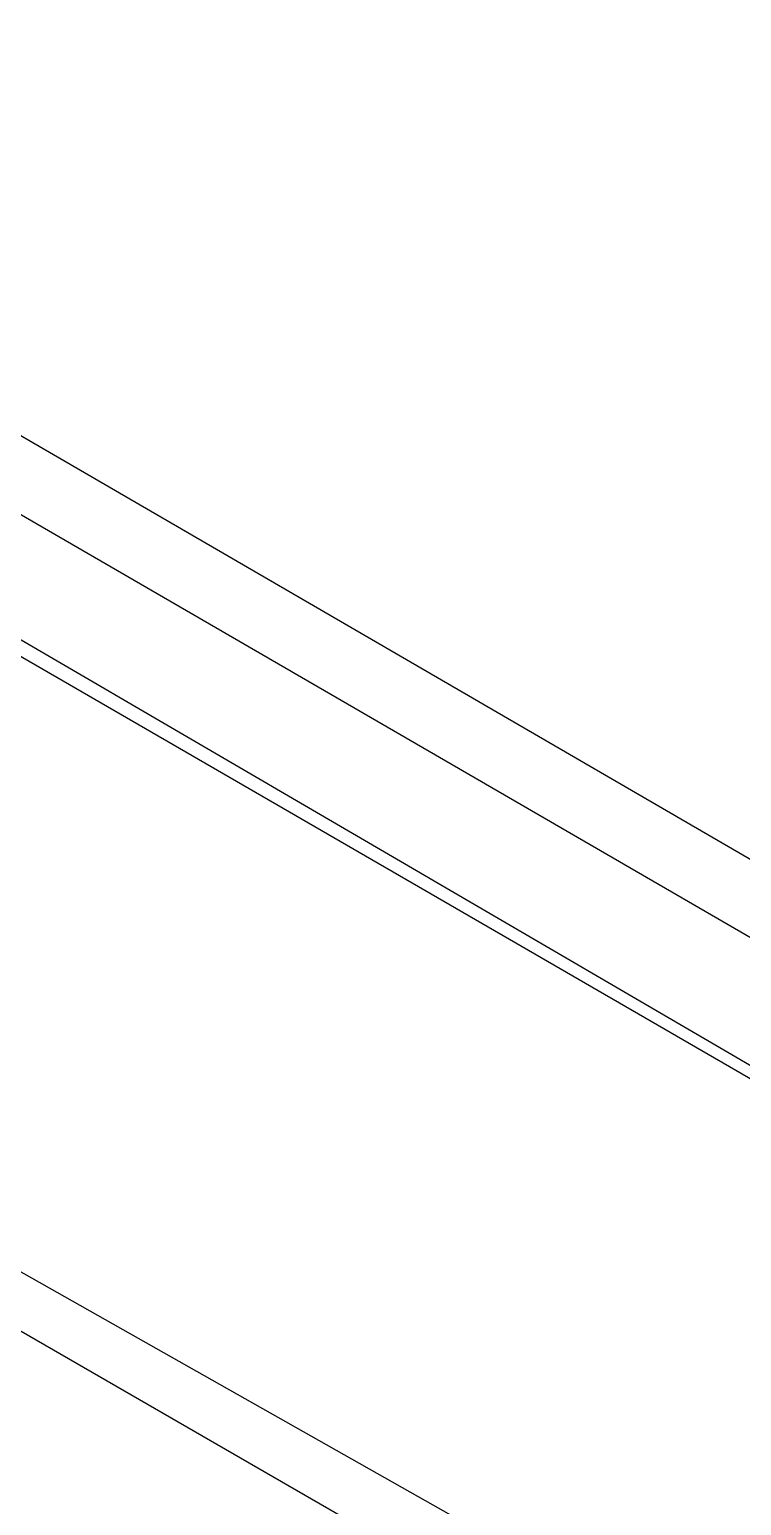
# Model space of a CAD drawing. Extents: x -1140 to 5605, y -816 to 2382.
# Drawn here: x 3282.4 to 3311.1, y 57.2 to 116.6 of the extents above; entities that cross this region are included whole.
import ezdxf

# ---------------------------------------------------------------- set-up
doc = ezdxf.new("R2010")
doc.units = 0
doc.header["$MEASUREMENT"] = 0
doc.linetypes.add('AI-Linetype-59', pattern=[27, 18, -9])
doc.layers.add('G-ANNO-TTLB', color=7, linetype='Continuous', lineweight=0)
doc.layers.add('TYVEK', color=7, linetype='Continuous', lineweight=0)

# ---------------------------------------------------------------- blocks, each defined once
blk = doc.blocks.new('Block_316')
at = {"layer": 'TYVEK', "color": 1, "lineweight": 25, "true_color": 0xff0000}
blk.add_lwpolyline([(3288.289, 88.428)], dxfattribs=at)
blk = doc.blocks.new('Block_319')
at = {"layer": 'TYVEK', "color": 1, "lineweight": 25, "true_color": 0xff0000}
blk.add_lwpolyline([(3288.289, 88.428)], dxfattribs=at)
blk = doc.blocks.new('Block_320')
at = {"layer": 'TYVEK', "color": 4, "lineweight": 25, "true_color": 0x00ffff}
for points in [[(3308.844, 101.661)], [(3370.891, 65.889)]]:
    blk.add_lwpolyline(points, dxfattribs=at)
blk = doc.blocks.new('Block_322')
at = {"layer": 'TYVEK', "color": 4, "lineweight": 25, "true_color": 0x00ffff}
for points in [[(3308.844, 101.661)], [(3288.528, 90.05)]]:
    blk.add_lwpolyline(points, dxfattribs=at)
blk = doc.blocks.new('Block_328')
at = {"layer": 'TYVEK', "color": 1, "lineweight": 25, "true_color": 0xff0000}
blk.add_lwpolyline([(3288.289, 88.428)], dxfattribs=at)
blk = doc.blocks.new('Block_336')
at = {"layer": 'TYVEK', "color": 1, "lineweight": 25, "true_color": 0xff0000}
blk.add_lwpolyline([(3288.289, 88.428)], dxfattribs=at)
blk = doc.blocks.new('Block_337')
at = {"layer": 'TYVEK', "color": 4, "lineweight": 25, "true_color": 0x00ffff}
blk.add_lwpolyline([(3339.379, 34.247), (3256.742, 80.951), (3256.742, 80.951)], dxfattribs=at)
blk = doc.blocks.new('Block_343')
at = {"layer": 'TYVEK', "color": 33, "lineweight": 25, "true_color": 0xcc9966}
for points in [[(3273.362, 116.071)], [(3339.129, 79.056)]]:
    blk.add_lwpolyline(points, dxfattribs=at)
blk = doc.blocks.new('Block_345')
at = {"layer": 'TYVEK', "color": 1, "lineweight": 25, "true_color": 0xff0000}
blk.add_lwpolyline([(3284.484, 86.068)], dxfattribs=at)
blk = doc.blocks.new('Block_346')
at = {"layer": 'TYVEK', "color": 2, "lineweight": 25, "true_color": 0xffff00}
for points in [[(3261.445, 109.254)], [(3338.314, 64.874)]]:
    blk.add_lwpolyline(points, dxfattribs=at)
blk = doc.blocks.new('Block_347')
at = {"layer": 'TYVEK', "color": 1, "lineweight": 25, "true_color": 0xff0000}
blk.add_lwpolyline([(3288.411, 88.085)], dxfattribs=at)
blk = doc.blocks.new('Block_351')
at = {"layer": 'TYVEK', "color": 3, "lineweight": 25, "true_color": 0x00ff00}
blk.add_line((3335.538, 69.259), (3263.816, 110.852), dxfattribs=at)

msp = doc.modelspace()

# ---------------------------------------------------------------- hatches: boundary and pattern name
at = {"layer": 'G-ANNO-TTLB', "true_color": 0xff00ff, "transparency": 33554687}
h = msp.add_hatch(color=6, dxfattribs=at)
edge = h.paths.add_edge_path()
edge.add_spline(control_points=[(5285.56, -733.232), (5285.56, -733.232), (2356.042, -733.232), (2356.042, -733.232), (2356.042, -733.232), (2356.042, 1723.768), (2356.042, 1723.768), (2356.042, 1723.768), (5285.56, 1723.768), (5285.56, 1723.768), (5285.56, 1723.768), (5285.56, -733.232), (5285.56, -733.232)], knot_values=[0, 0, 0, 0, 1, 1, 1, 2, 2, 2, 3, 3, 3, 4, 4, 4, 4], degree=3, periodic=0)
edge = h.paths.add_edge_path()
edge.add_spline(control_points=[(2365.042, 1714.768), (2365.042, 1714.768), (2365.042, -724.232), (2365.042, -724.232), (2365.042, -724.232), (5276.56, -724.232), (5276.56, -724.232), (5276.56, -724.232), (5276.56, 1714.768), (5276.56, 1714.768), (5276.56, 1714.768), (2365.042, 1714.768), (2365.042, 1714.768)], knot_values=[0, 0, 0, 0, 1, 1, 1, 2, 2, 2, 3, 3, 3, 4, 4, 4, 4], degree=3, periodic=0)
edge.add_line((2365.042, 1714.768), (2365.042, 1714.768))

# ---------------------------------------------------------------- linework, layer by layer
at = {"layer": 'G-ANNO-TTLB'}
for points in [[(5285.56, -733.232), (5285.56, -733.232), (2356.042, -733.232), (2356.042, -733.232), (2356.042, -733.232), (2356.042, 1723.768), (2356.042, 1723.768), (2356.042, 1723.768), (5285.56, 1723.768), (5285.56, 1723.768), (5285.56, 1723.768), (5285.56, -733.232), (5285.56, -733.232)], [(2365.042, 1714.768), (2365.042, 1714.768), (2365.042, -724.232), (2365.042, -724.232), (2365.042, -724.232), (5276.56, -724.232), (5276.56, -724.232), (5276.56, -724.232), (5276.56, 1714.768), (5276.56, 1714.768), (5276.56, 1714.768), (2365.042, 1714.768), (2365.042, 1714.768)]]:
    msp.add_open_spline(points, degree=3, knots=[0, 0, 0, 0, 1, 1, 1, 2, 2, 2, 3, 3, 3, 4, 4, 4, 4], dxfattribs=at)
at = {"layer": 'TYVEK', "color": 18, "linetype": 'AI-Linetype-59', "lineweight": 25, "true_color": 0x000000}
msp.add_line((3389.587, 2.211), (3202.489, 110.156), dxfattribs=at)
at = {"layer": 'TYVEK', "color": 3, "lineweight": 25, "true_color": 0x00ff00}
msp.add_line((3339.634, 58.098), (3256.729, 106.058), dxfattribs=at)
at = {"layer": 'TYVEK', "color": 18, "lineweight": 25, "true_color": 0x000000}
msp.add_lwpolyline([(3339.715, 149.032), (3339.715, 58.453), (3257.167, 106.585), (3257.111, 277.678), (3339.715, 229.892)], dxfattribs=at)
at = {"layer": 'TYVEK', "color": 3, "lineweight": 25, "true_color": 0x00ff00}
msp.add_lwpolyline([(3261.117, 109.241), (3261.117, 270.335), (3335.402, 227.022), (3335.402, 66.208), (3261.117, 109.241)], dxfattribs=at)

# ---------------------------------------------------------------- block references
at = {"layer": 'TYVEK'}
for name in ['Block_351', 'Block_337', 'Block_343', 'Block_346', 'Block_322', 'Block_320', 'Block_316', 'Block_319', 'Block_328', 'Block_336', 'Block_347', 'Block_345']:
    msp.add_blockref(name, (0, 0), dxfattribs=at)

doc.saveas('drawing.dxf')
